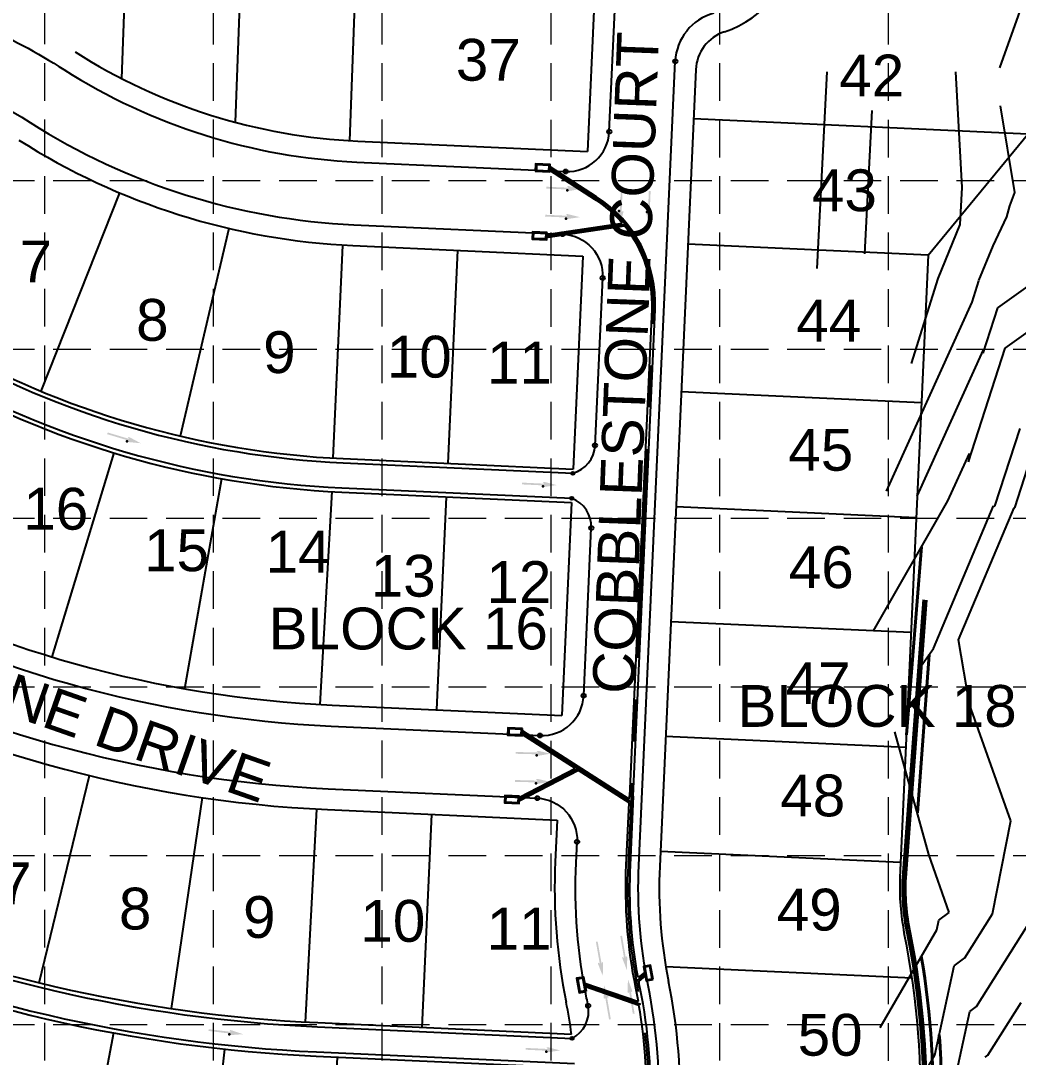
# Model space of a CAD drawing. Header units: feet. Extents: x 10084 to 13321, y 3329 to 8503.
# Drawn here: x 11287.7 to 11764.7, y 6465.4 to 6961.1 of the extents above; entities that cross this region are included whole.
import ezdxf
from ezdxf.enums import TextEntityAlignment as Align

# ---------------------------------------------------------------- set-up
doc = ezdxf.new("R2010")
doc.units = ezdxf.units.FT
doc.header["$LTSCALE"] = 40
doc.header["$MEASUREMENT"] = 0
for name, pattern in [('( Dashdot )', [1.001, 0.5, -0.25, 0.001, -0.25]), ('CENTERX2', [4, 2.5, -0.5, 0.5, -0.5]), ('DASHED', [0.75, 0.5, -0.25]), ('HIDDEN', [0.375, 0.25, -0.125])]:
    doc.linetypes.add(name, pattern=pattern)
for name, color, linetype in [('CONT-L', 55, 'Continuous'), ('CURB', 4, 'Continuous'), ('flow arrow', 4, 'Continuous'), ('GRID', 254, 'DASHED'), ('INLET', 4, 'Continuous'), ('Level 1', 7, 'Continuous'), ('LOT', 7, 'Continuous'), ('NAME', 6, 'Continuous'), ('ROW', 3, '( Dashdot )'), ('STORM', 2, 'Continuous'), ('storm CL', 7, 'CENTERX2')]:
    doc.layers.add(name, color=color, linetype=linetype)
doc.styles.get("Standard").update_dxf_attribs({"font": 'ARIAL.TTF'})

msp = doc.modelspace()

# ---------------------------------------------------------------- hatches: boundary and pattern name
at = {"layer": 'flow arrow', "linetype": 'Continuous', "lineweight": 30}
h = msp.add_hatch(color=7, dxfattribs=at)
edge = h.paths.add_edge_path()
edge.add_line((11549.11, 6881.9), (11549.63, 6881.27))
edge.add_line((11549.63, 6881.27), (11539.06, 6881.73))
edge.add_line((11539.06, 6881.73), (11539.02, 6880.88))
edge.add_line((11539.02, 6880.88), (11549.59, 6880.41))
edge.add_line((11549.59, 6880.41), (11549.03, 6879.94))
edge.add_line((11549.03, 6879.94), (11549.03, 6879.93))
edge.add_ellipse((11549.57, 6879.86), major_axis=(-0.559, 0.025), ratio=0.285714, start_angle=342.8173, end_angle=484.7269)
edge.add_line((11549.88, 6879.72), (11549.88, 6879.72))
edge.add_line((11549.88, 6879.72), (11555.65, 6880.6))
edge.add_line((11555.65, 6880.6), (11549.98, 6882.03))
edge.add_line((11549.98, 6882.03), (11549.98, 6882.03))
edge.add_ellipse((11549.65, 6881.92), major_axis=(-0.559, 0.025), ratio=0.285714, start_angle=234.1685, end_angle=374.4967)
edge.add_line((11549.11, 6881.9), (11549.11, 6881.9))
edge.add_line((11549.11, 6881.9), (11549.11, 6881.9))
h = msp.add_hatch(color=7, dxfattribs=at)
edge = h.paths.add_edge_path()
edge.add_line((11575.68, 6870.11), (11575.05, 6869.59))
edge.add_line((11575.05, 6869.59), (11575.52, 6880.16))
edge.add_line((11575.52, 6880.16), (11574.67, 6880.2))
edge.add_line((11574.67, 6880.2), (11574.19, 6869.63))
edge.add_line((11574.19, 6869.63), (11573.72, 6870.19))
edge.add_line((11573.72, 6870.19), (11573.72, 6870.19))
edge.add_ellipse((11573.64, 6869.66), major_axis=(0.025, 0.559), ratio=0.285714, start_angle=342.8173, end_angle=484.7269)
edge.add_line((11573.5, 6869.34), (11573.5, 6869.34))
edge.add_line((11573.5, 6869.34), (11574.38, 6863.57))
edge.add_line((11574.38, 6863.57), (11575.81, 6869.24))
edge.add_line((11575.81, 6869.24), (11575.81, 6869.23))
edge.add_ellipse((11575.7, 6869.57), major_axis=(0.025, 0.559), ratio=0.285714, start_angle=234.1685, end_angle=374.4967)
edge.add_line((11575.68, 6870.11), (11575.68, 6870.11))
edge.add_line((11575.68, 6870.11), (11575.68, 6870.11))
h = msp.add_hatch(color=7, dxfattribs=at)
edge = h.paths.add_edge_path()
edge.add_line((11589.09, 6869.56), (11588.46, 6869.04))
edge.add_line((11588.46, 6869.04), (11588.93, 6879.61))
edge.add_line((11588.93, 6879.61), (11588.07, 6879.65))
edge.add_line((11588.07, 6879.65), (11587.6, 6869.08))
edge.add_line((11587.6, 6869.08), (11587.13, 6869.64))
edge.add_line((11587.13, 6869.64), (11587.12, 6869.64))
edge.add_ellipse((11587.05, 6869.11), major_axis=(0.025, 0.559), ratio=0.285714, start_angle=342.8173, end_angle=484.7269)
edge.add_line((11586.91, 6868.79), (11586.91, 6868.79))
edge.add_line((11586.91, 6868.79), (11587.79, 6863.02))
edge.add_line((11587.79, 6863.02), (11589.22, 6868.69))
edge.add_line((11589.22, 6868.69), (11589.22, 6868.69))
edge.add_ellipse((11589.11, 6869.02), major_axis=(0.025, 0.559), ratio=0.285714, start_angle=234.1685, end_angle=374.4967)
edge.add_line((11589.09, 6869.56), (11589.09, 6869.56))
edge.add_line((11589.09, 6869.56), (11589.09, 6869.56))
h = msp.add_hatch(color=7, dxfattribs=at)
edge = h.paths.add_edge_path()
edge.add_line((11548.57, 6868.49), (11549.09, 6867.86))
edge.add_line((11549.09, 6867.86), (11538.52, 6868.33))
edge.add_line((11538.52, 6868.33), (11538.48, 6867.47))
edge.add_line((11538.48, 6867.47), (11549.05, 6867))
edge.add_line((11549.05, 6867), (11548.49, 6866.53))
edge.add_line((11548.49, 6866.53), (11548.49, 6866.53))
edge.add_ellipse((11549.03, 6866.45), major_axis=(-0.559, 0.025), ratio=0.285714, start_angle=342.8173, end_angle=484.7269)
edge.add_line((11549.34, 6866.31), (11549.34, 6866.31))
edge.add_line((11549.34, 6866.31), (11555.11, 6867.19))
edge.add_line((11555.11, 6867.19), (11549.44, 6868.62))
edge.add_line((11549.44, 6868.62), (11549.44, 6868.62))
edge.add_ellipse((11549.11, 6868.51), major_axis=(-0.559, 0.025), ratio=0.285714, start_angle=234.1685, end_angle=374.4967)
edge.add_line((11548.57, 6868.49), (11548.57, 6868.49))
edge.add_line((11548.57, 6868.49), (11548.57, 6868.49))
h = msp.add_hatch(color=7, dxfattribs=at)
edge = h.paths.add_edge_path()
edge.add_line((11339.05, 6761.92), (11339.4, 6761.18))
edge.add_line((11339.4, 6761.18), (11329.26, 6764.22))
edge.add_line((11329.26, 6764.22), (11329.02, 6763.39))
edge.add_line((11329.02, 6763.39), (11339.16, 6760.36))
edge.add_line((11339.16, 6760.36), (11338.5, 6760.03))
edge.add_line((11338.5, 6760.03), (11338.5, 6760.03))
edge.add_ellipse((11339, 6759.83), major_axis=(-0.536, 0.161), ratio=0.285714, start_angle=342.8173, end_angle=484.7269)
edge.add_line((11339.26, 6759.61), (11339.26, 6759.61))
edge.add_line((11339.26, 6759.61), (11345.08, 6759.06))
edge.add_line((11345.08, 6759.06), (11339.93, 6761.83))
edge.add_line((11339.93, 6761.83), (11339.93, 6761.83))
edge.add_ellipse((11339.58, 6761.8), major_axis=(-0.536, 0.161), ratio=0.285714, start_angle=234.1685, end_angle=374.4967)
edge.add_line((11339.05, 6761.92), (11339.05, 6761.92))
edge.add_line((11339.05, 6761.92), (11339.05, 6761.92))
h = msp.add_hatch(color=7, dxfattribs=at)
edge = h.paths.add_edge_path()
edge.add_line((11537.49, 6740.37), (11538.01, 6739.73))
edge.add_line((11538.01, 6739.73), (11527.44, 6740.23))
edge.add_line((11527.44, 6740.23), (11527.4, 6739.37))
edge.add_line((11527.4, 6739.37), (11537.97, 6738.88))
edge.add_line((11537.97, 6738.88), (11537.41, 6738.4))
edge.add_line((11537.41, 6738.4), (11537.41, 6738.4))
edge.add_ellipse((11537.95, 6738.33), major_axis=(-0.559, 0.026), ratio=0.285714, start_angle=342.8173, end_angle=484.7269)
edge.add_line((11538.26, 6738.18), (11538.26, 6738.18))
edge.add_line((11538.26, 6738.18), (11544.04, 6739.05))
edge.add_line((11544.04, 6739.05), (11538.37, 6740.49))
edge.add_line((11538.37, 6740.49), (11538.37, 6740.5))
edge.add_ellipse((11538.04, 6740.38), major_axis=(-0.559, 0.026), ratio=0.285714, start_angle=234.1685, end_angle=374.4967)
edge.add_line((11537.49, 6740.37), (11537.49, 6740.37))
edge.add_line((11537.49, 6740.37), (11537.49, 6740.37))
h = msp.add_hatch(color=7, dxfattribs=at)
edge = h.paths.add_edge_path()
edge.add_line((11534.46, 6611.77), (11534.99, 6611.15))
edge.add_line((11534.99, 6611.15), (11524.41, 6611.41))
edge.add_line((11524.41, 6611.41), (11524.39, 6610.55))
edge.add_line((11524.39, 6610.55), (11534.97, 6610.29))
edge.add_line((11534.97, 6610.29), (11534.42, 6609.8))
edge.add_line((11534.42, 6609.8), (11534.42, 6609.8))
edge.add_ellipse((11534.96, 6609.74), major_axis=(-0.56, 0.014), ratio=0.285714, start_angle=342.8173, end_angle=484.7269)
edge.add_line((11535.27, 6609.6), (11535.27, 6609.6))
edge.add_line((11535.27, 6609.6), (11541.03, 6610.59))
edge.add_line((11541.03, 6610.59), (11535.33, 6611.92))
edge.add_line((11535.33, 6611.92), (11535.33, 6611.92))
edge.add_ellipse((11535, 6611.79), major_axis=(-0.56, 0.014), ratio=0.285714, start_angle=234.1685, end_angle=374.4967)
edge.add_line((11534.46, 6611.77), (11534.46, 6611.77))
edge.add_line((11534.46, 6611.77), (11534.46, 6611.77))
h = msp.add_hatch(color=7, dxfattribs=at)
edge = h.paths.add_edge_path()
edge.add_line((11534.18, 6598.35), (11534.71, 6597.73))
edge.add_line((11534.71, 6597.73), (11524.13, 6597.99))
edge.add_line((11524.13, 6597.99), (11524.11, 6597.13))
edge.add_line((11524.11, 6597.13), (11534.69, 6596.87))
edge.add_line((11534.69, 6596.87), (11534.14, 6596.39))
edge.add_line((11534.14, 6596.39), (11534.14, 6596.38))
edge.add_ellipse((11534.67, 6596.32), major_axis=(-0.56, 0.014), ratio=0.285714, start_angle=342.8173, end_angle=484.7269)
edge.add_line((11534.99, 6596.18), (11534.99, 6596.18))
edge.add_line((11534.99, 6596.18), (11540.74, 6597.18))
edge.add_line((11540.74, 6597.18), (11535.05, 6598.5))
edge.add_line((11535.05, 6598.5), (11535.05, 6598.5))
edge.add_ellipse((11534.72, 6598.38), major_axis=(-0.56, 0.014), ratio=0.285714, start_angle=234.1685, end_angle=374.4967)
edge.add_line((11534.18, 6598.35), (11534.18, 6598.35))
edge.add_line((11534.18, 6598.35), (11534.18, 6598.35))
at = {"layer": 'flow arrow'}
h = msp.add_hatch(color=7, dxfattribs=at)
edge = h.paths.add_edge_path()
edge.add_line((11565.84, 6510.97), (11565.44, 6510.35))
edge.add_line((11565.44, 6510.35), (11563.59, 6520.77))
edge.add_line((11563.59, 6520.77), (11562.75, 6520.62))
edge.add_line((11562.75, 6520.62), (11564.59, 6510.2))
edge.add_line((11564.59, 6510.2), (11563.9, 6510.63))
edge.add_line((11563.9, 6510.63), (11563.9, 6510.64))
edge.add_ellipse((11563.95, 6510.09), major_axis=(-0.098, 0.551), ratio=0.285714, start_angle=345.5033, end_angle=485.8315)
edge.add_line((11563.88, 6509.75), (11563.88, 6509.75))
edge.add_line((11563.88, 6509.75), (11566.04, 6504.31))
edge.add_line((11566.04, 6504.31), (11566.16, 6510.16))
edge.add_line((11566.16, 6510.16), (11566.16, 6510.16))
edge.add_ellipse((11565.98, 6510.45), major_axis=(-0.098, 0.551), ratio=0.285714, start_angle=235.2731, end_angle=377.1827)
edge.add_line((11565.84, 6510.97), (11565.84, 6510.97))
edge.add_line((11565.84, 6510.97), (11565.84, 6510.97))
edge.add_line((11565.84, 6510.97), (11565.84, 6510.97))
h = msp.add_hatch(color=7, dxfattribs=at)
edge = h.paths.add_edge_path()
edge.add_line((11577.42, 6513.73), (11577.02, 6513.12))
edge.add_line((11577.02, 6513.12), (11575.26, 6523.55))
edge.add_line((11575.26, 6523.55), (11574.41, 6523.41))
edge.add_line((11574.41, 6523.41), (11576.17, 6512.97))
edge.add_line((11576.17, 6512.97), (11575.48, 6513.41))
edge.add_line((11575.48, 6513.41), (11575.48, 6513.42))
edge.add_ellipse((11575.53, 6512.88), major_axis=(-0.093, 0.552), ratio=0.285714, start_angle=345.5033, end_angle=485.8315)
edge.add_line((11575.46, 6512.53), (11575.46, 6512.53))
edge.add_line((11575.46, 6512.53), (11577.58, 6507.08))
edge.add_line((11577.58, 6507.08), (11577.74, 6512.92))
edge.add_line((11577.74, 6512.92), (11577.74, 6512.92))
edge.add_ellipse((11577.56, 6513.21), major_axis=(-0.093, 0.552), ratio=0.285714, start_angle=235.2731, end_angle=377.1827)
edge.add_line((11577.42, 6513.73), (11577.42, 6513.73))
edge.add_line((11577.42, 6513.73), (11577.42, 6513.73))
edge.add_line((11577.42, 6513.73), (11577.42, 6513.73))
h = msp.add_hatch(color=7, dxfattribs=at)
edge = h.paths.add_edge_path()
edge.add_line((11568.66, 6493.59), (11568.08, 6494.04))
edge.add_line((11568.08, 6494.04), (11569.89, 6483.61))
edge.add_line((11569.89, 6483.61), (11569.04, 6483.46))
edge.add_line((11569.04, 6483.46), (11567.23, 6493.89))
edge.add_line((11567.23, 6493.89), (11566.72, 6493.24))
edge.add_line((11566.72, 6493.24), (11566.72, 6493.24))
edge.add_ellipse((11566.59, 6493.77), major_axis=(0.096, -0.552), ratio=0.285714, start_angle=-125.8315, end_angle=14.4967, ccw=False)
edge.add_line((11566.41, 6494.07), (11566.41, 6494.07))
edge.add_line((11566.41, 6494.07), (11566.59, 6499.92))
edge.add_line((11566.59, 6499.92), (11568.69, 6494.46))
edge.add_line((11568.69, 6494.46), (11568.69, 6494.46))
edge.add_ellipse((11568.62, 6494.13), major_axis=(0.096, -0.552), ratio=0.285714, start_angle=-17.1827, end_angle=124.7269, ccw=False)
edge.add_line((11568.66, 6493.59), (11568.66, 6493.59))
edge.add_line((11568.66, 6493.59), (11568.66, 6493.59))
edge.add_line((11568.66, 6493.59), (11568.66, 6493.59))
h = msp.add_hatch(color=7, dxfattribs=at)
edge = h.paths.add_edge_path()
edge.add_line((11580.11, 6496.33), (11579.52, 6496.78))
edge.add_line((11579.52, 6496.78), (11581.25, 6486.34))
edge.add_line((11581.25, 6486.34), (11580.4, 6486.2))
edge.add_line((11580.4, 6486.2), (11578.68, 6496.64))
edge.add_line((11578.68, 6496.64), (11578.17, 6496))
edge.add_line((11578.17, 6496), (11578.16, 6496))
edge.add_ellipse((11578.04, 6496.53), major_axis=(0.091, -0.552), ratio=0.285714, start_angle=-125.8315, end_angle=14.4967, ccw=False)
edge.add_line((11577.86, 6496.83), (11577.86, 6496.83))
edge.add_line((11577.86, 6496.83), (11578.09, 6502.68))
edge.add_line((11578.09, 6502.68), (11580.14, 6497.2))
edge.add_line((11580.14, 6497.2), (11580.14, 6497.2))
edge.add_ellipse((11580.06, 6496.87), major_axis=(0.091, -0.552), ratio=0.285714, start_angle=-17.1827, end_angle=124.7269, ccw=False)
edge.add_line((11580.1, 6496.33), (11580.11, 6496.33))
edge.add_line((11580.11, 6496.33), (11580.11, 6496.33))
edge.add_line((11580.11, 6496.33), (11580.11, 6496.33))
at = {"layer": 'flow arrow', "linetype": 'Continuous', "lineweight": 30}
h = msp.add_hatch(color=7, dxfattribs=at)
edge = h.paths.add_edge_path()
edge.add_line((11387.61, 6478.25), (11388.08, 6477.58))
edge.add_line((11388.08, 6477.58), (11377.58, 6478.84))
edge.add_line((11377.58, 6478.84), (11377.48, 6477.99))
edge.add_line((11377.48, 6477.99), (11387.98, 6476.73))
edge.add_line((11387.98, 6476.73), (11387.39, 6476.3))
edge.add_line((11387.39, 6476.3), (11387.39, 6476.3))
edge.add_ellipse((11387.91, 6476.18), major_axis=(-0.556, 0.067), ratio=0.285714, start_angle=342.8173, end_angle=484.7269)
edge.add_line((11388.22, 6476.02), (11388.21, 6476.02))
edge.add_line((11388.21, 6476.02), (11394.04, 6476.46))
edge.add_line((11394.04, 6476.46), (11388.49, 6478.32))
edge.add_line((11388.49, 6478.32), (11388.5, 6478.32))
edge.add_ellipse((11388.16, 6478.23), major_axis=(-0.556, 0.067), ratio=0.285714, start_angle=234.1685, end_angle=374.4967)
edge.add_line((11387.61, 6478.25), (11387.61, 6478.25))
edge.add_line((11387.61, 6478.25), (11387.61, 6478.25))
h = msp.add_hatch(color=7, dxfattribs=at)
edge = h.paths.add_edge_path()
edge.add_line((11539.18, 6470.02), (11539.7, 6469.38))
edge.add_line((11539.7, 6469.38), (11529.13, 6469.88))
edge.add_line((11529.13, 6469.88), (11529.09, 6469.02))
edge.add_line((11529.09, 6469.02), (11539.66, 6468.52))
edge.add_line((11539.66, 6468.52), (11539.1, 6468.05))
edge.add_line((11539.1, 6468.05), (11539.1, 6468.05))
edge.add_ellipse((11539.63, 6467.98), major_axis=(-0.559, 0.027), ratio=0.285714, start_angle=342.8173, end_angle=484.7269)
edge.add_line((11539.94, 6467.83), (11539.94, 6467.83))
edge.add_line((11539.94, 6467.83), (11545.72, 6468.69))
edge.add_line((11545.72, 6468.69), (11540.05, 6470.14))
edge.add_line((11540.05, 6470.14), (11540.06, 6470.14))
edge.add_ellipse((11539.72, 6470.03), major_axis=(-0.559, 0.027), ratio=0.285714, start_angle=234.1685, end_angle=374.4967)
edge.add_line((11539.18, 6470.02), (11539.18, 6470.02))
edge.add_line((11539.18, 6470.02), (11539.18, 6470.02))

# ---------------------------------------------------------------- linework, layer by layer
at = {"layer": 'CONT-L', "color": 5, "extrusion": (0.94203, -0.335528, 0), "elevation": 8746.38}
msp.add_lwpolyline([(10480.76, 563), (10534.08, 563)], dxfattribs=at)
at = {"layer": 'CONT-L', "color": 5, "extrusion": (0.998711, -0.050749, 0)}
for points, elevation in [([(7425.9, 567), (7520.1, 567)], 11306.3), ([(7434.1, 566), (7502.82, 566)], 11328.7)]:
    msp.add_lwpolyline(points, dxfattribs=dict(at, elevation=elevation))
at = {"layer": 'CONT-L', "color": 5, "extrusion": (0.998548, 0.053875, 0), "elevation": 12091.54}
msp.add_lwpolyline([(6239.05, 564), (6294.47, 564)], dxfattribs=at)
at = {"layer": 'CONT-L', "color": 5, "extrusion": (0.986369, 0.164547, 0), "elevation": 12734.74}
msp.add_lwpolyline([(4849.69, 563), (4891.66, 563)], dxfattribs=at)
at = {"layer": 'CONT-L', "color": 5}
for points, elevation in [([(11736.95, 6863.71), (11737.85, 6881.42)], 564), ([(11760.76, 6872.56), (11763.15, 6879.05)], 563), ([(11759.24, 6867.27), (11760.76, 6872.56)], 563), ([(11754.91, 6823.79), (11772.73, 6836.53)], 562), ([(11701.68, 6736.09), (11742.69, 6826.49)], 563), ([(11747.92, 6802.18), (11754.91, 6823.79)], 562), ([(11740.89, 6750.23), (11758.46, 6804.58)], 561), ([(11748.1, 6803.77), (11747.92, 6802.18)], 562), ([(11753.56, 6729.02), (11765.58, 6766.17)], 559), ([(11741.34, 6754.23), (11740.89, 6750.23)], 561), ([(11762.73, 6728.12), (11763.04, 6728.11)], 558), ([(11752.48, 6534), (11761.2, 6578.51)], 558), ([(11731.61, 6534.69), (11722.03, 6562.45)], 559), ([(11725.71, 6526.41), (11726.71, 6530.98)], 559), ([(11698.69, 6479.65), (11725.71, 6526.41)], 559), ([(11724.85, 6466.47), (11734.12, 6509.12)], 558)]:
    msp.add_lwpolyline(points, dxfattribs=dict(at, elevation=elevation))
at = {"layer": 'CONT-L', "color": 5, "extrusion": (0.903829, -0.427893, 0), "elevation": 7689.89}
msp.add_lwpolyline([(11223.23, 563), (11238.53, 563)], dxfattribs=at)
at = {"layer": 'CONT-L', "color": 5, "extrusion": (0.926319, -0.376741, 0)}
for points, elevation in [([(10751.82, 564), (10779.77, 564)], 8286.31), ([(10758.24, 563), (10776.19, 563)], 8304.77)]:
    msp.add_lwpolyline(points, dxfattribs=dict(at, elevation=elevation))
at = {"layer": 'CONT-L', "color": 5, "extrusion": (0.954147, -0.299339, 0)}
for points, elevation in [([(9991.84, 564), (10034.46, 564)], 9141.9), ([(10028.52, 563), (10039.33, 563)], 9160.82)]:
    msp.add_lwpolyline(points, dxfattribs=dict(at, elevation=elevation))
at = {"layer": 'CONT-L', "color": 5, "extrusion": (-0.5816, 0.813475, 0), "elevation": -1303.37}
msp.add_lwpolyline([(-13522.76, 561), (-13577.88, 561)], dxfattribs=at)
at = {"layer": 'CONT-L', "color": 5, "extrusion": (0.910663, -0.413149, 0)}
for points, elevation in [([(10972.84, 562), (11049.66, 562)], 7887.59), ([(10976.84, 561), (11001.76, 561)], 7901.91)]:
    msp.add_lwpolyline(points, dxfattribs=dict(at, elevation=elevation))
at = {"layer": 'CONT-L', "color": 5, "extrusion": (0.95149, -0.30768, 0), "elevation": 9122.31}
msp.add_lwpolyline([(10020.98, 558), (10040.78, 558)], dxfattribs=at)
at = {"layer": 'CONT-L', "color": 5, "extrusion": (0.868851, -0.495074, 0), "elevation": 6859.92}
msp.add_lwpolyline([(11584.77, 561), (11656.44, 561)], dxfattribs=at)
at = {"layer": 'CONT-L', "color": 5, "extrusion": (0.921373, -0.38868, 0)}
for points, elevation in [([(10694.18, 559), (10768.1, 559)], 8213.41), ([(10702.51, 558), (10771.05, 558)], 8222.77)]:
    msp.add_lwpolyline(points, dxfattribs=dict(at, elevation=elevation))
at = {"layer": 'CONT-L', "color": 5, "extrusion": (-0.045969, -0.998943, 0), "elevation": -7262.21}
msp.add_lwpolyline([(11431.2, 559), (11431.81, 559)], dxfattribs=at)
at = {"layer": 'CONT-L', "color": 5, "extrusion": (0.985832, 0.167737, 0), "elevation": 12687.77}
msp.add_lwpolyline([(4570.68, 558), (4601.98, 558)], dxfattribs=at)
at = {"layer": 'CONT-L', "color": 5, "extrusion": (0.817025, -0.576602, 0), "elevation": 5738.28}
msp.add_lwpolyline([(12189.43, 559), (12202.37, 559)], dxfattribs=at)
at = {"layer": 'CONT-L', "color": 5, "extrusion": (0.941755, 0.336298, 0), "elevation": 13288.52}
msp.add_lwpolyline([(2240.07, 558), (2299.13, 558)], dxfattribs=at)
at = {"layer": 'CONT-L', "color": 5, "extrusion": (0.963178, 0.268864, 0), "elevation": 13054.81}
msp.add_lwpolyline([(3169.17, 559), (3230.01, 559)], dxfattribs=at)
at = {"layer": 'CONT-L', "color": 5, "extrusion": (-0.60368, 0.797227, 0)}
for points, elevation in [([(-13291.47, 559), (-13297.62, 559)], -1872.51), ([(-13269.62, 556), (-13271.21, 556)], -1938.22)]:
    msp.add_lwpolyline(points, dxfattribs=dict(at, elevation=elevation))
at = {"layer": 'CONT-L', "color": 5, "extrusion": (0.845987, -0.533203, 0)}
for points, elevation in [([(11769.32, 558), (11794.14, 558)], 6458.5), ([(11752.52, 557), (11803.47, 557)], 6475.58), ([(11735.72, 556), (11765.64, 556)], 6492.66)]:
    msp.add_lwpolyline(points, dxfattribs=dict(at, elevation=elevation))
at = {"layer": 'CONT-L', "color": 5, "extrusion": (0.60368, -0.797227, 0)}
for points, elevation in [([(13284.18, 558), (13290.61, 558)], 1894.41), ([(13276.9, 557), (13280.91, 557)], 1916.32)]:
    msp.add_lwpolyline(points, dxfattribs=dict(at, elevation=elevation))
at = {"layer": 'CONT-L', "color": 5, "extrusion": (0.977166, -0.212477, 0), "elevation": 10095.04}
msp.add_lwpolyline([(8792.77, 557), (8833.94, 557)], dxfattribs=at)
at = {"layer": 'CONT-L', "color": 5, "extrusion": (0.865768, -0.500445, 0), "elevation": 6914.89}
msp.add_lwpolyline([(11442.73, 558), (11466.11, 558)], dxfattribs=at)
at = {"layer": 'CURB', "color": 7}
for p, q in [((11569.16, 6908.08), (11572.41, 6979.89)), ((11583.27, 6557.08), (11600.71, 6941.71)), ((11448.37, 6893.54), (11548.27, 6889.01)), ((11447.01, 6863.57), (11546.91, 6859.04)), ((11562.35, 6758.02), (11565.99, 6838.15)), ((11441.85, 6749.69), (11551.74, 6744.7)), ((11441.31, 6737.7), (11551.19, 6732.72)), ((11556.92, 6638.36), (11560.56, 6718.49)), ((11436.14, 6623.82), (11536.04, 6619.29)), ((11434.78, 6593.85), (11534.68, 6589.32)), ((11553.3, 6558.44), (11553.75, 6568.43)), ((11429.62, 6479.97), (11551.33, 6474.44)), ((11429.07, 6467.98), (11552.49, 6462.38))]:
    msp.add_line(p, q, dxfattribs=at)
for centre, radius in [((11600.71, 6941.71), 1), ((11569.16, 6908.08), 1), ((11548.27, 6889.01), 1), ((11546.91, 6859.04), 1), ((11565.99, 6838.15), 1), ((11562.35, 6758.02), 1), ((11551.74, 6744.7), 0.75), ((11551.19, 6732.72), 0.75), ((11560.56, 6718.49), 1), ((11556.92, 6638.36), 1), ((11536.04, 6619.29), 1), ((11534.68, 6589.32), 1), ((11553.75, 6568.43), 1), ((11559.04, 6490.04), 1), ((11551.33, 6474.44), 0.75)]:
    msp.add_circle(centre, radius, dxfattribs=at)
at = {"layer": 'CURB', "color": 7, "extrusion": (0, 0, -1)}
for centre, radius, start, end in [((-11139.22, 6672.01), 315, 105.9401, 122.4641), ((-11139.22, 6672.01), 285, 92.1249, 122.4641), ((-11546.01, 6839.06), 20, 92.5969, 182.5969), ((-11533.77, 6569.34), 20, 92.5969, 182.5969), ((-11818.03, 6546.44), 265, 348.527, 2.5969), ((-11818.03, 6546.44), 235, 348.527, 2.5969)]:
    msp.add_arc(centre, radius, start, end, dxfattribs=at)
at = {"layer": 'CURB', "color": 7}
for centre, radius, start, end in [((11625.69, 6940.6), 25, 105.3233, 177.445), ((11461.29, 7178.25), 285, 237.5359, 267.4031), ((11461.29, 7178.25), 315, 237.5359, 267.4031), ((11549.18, 6908.99), 20, 267.4031, 357.4031), ((11461.29, 7178.25), 429, 240.1024, 267.4031), ((11461.29, 7178.25), 441, 240.1024, 267.4031), ((11547.87, 6758.68), 14.5, 285.4831, 357.4031), ((11546.07, 6719.15), 14.5, 357.4031, 69.3232), ((11461.29, 7178.25), 555, 241.2165, 267.4031), ((11461.29, 7178.25), 585, 241.21646, 267.40313), ((11536.94, 6639.27), 20, 267.4031, 357.4031), ((11461.29, 7178.25), 699, 246.47556, 267.40314), ((11461.29, 7178.25), 711, 246.47556, 267.40314), ((11328.02, 6446.98), 265, 357.4031, 11.473), ((11544.78, 6487.38), 14.5, 296.8549, 10.557), ((11328.02, 6446.98), 235, 10.557, 11.473)]:
    msp.add_arc(centre, radius, start, end, dxfattribs=at)
at = {"layer": 'flow arrow', "color": 7, "linetype": 'Continuous', "lineweight": 30}
for p in [(11549.03, 6879.94), (11548.49, 6866.53), (11573.72, 6870.19), (11587.13, 6869.64), (11338.5, 6760.03), (11537.41, 6738.4), (11534.42, 6609.8), (11534.14, 6596.39), (11387.39, 6476.3), (11539.1, 6468.05)]:
    msp.add_point(p, dxfattribs=at)
at = {"layer": 'GRID', "color": 252, "linetype": 'HIDDEN', "lineweight": 0, "ltscale": 1.8}
for p, q in [((11299.17, 3736.84), (11299.17, 8418.16)), ((11379.88, 3736.83), (11379.88, 8418.16)), ((11460.59, 3736.82), (11460.59, 8418.16)), ((11541.3, 3736.8), (11541.3, 8418.16)), ((11622.01, 3736.79), (11622.01, 8418.16)), ((11702.72, 3736.78), (11702.72, 8418.16)), ((10169.24, 6884.68), (13236.21, 6884.68)), ((10169.24, 6803.97), (13236.21, 6803.97)), ((10169.24, 6723.26), (13236.21, 6723.26)), ((10169.24, 6642.55), (13236.21, 6642.55)), ((10169.24, 6561.84), (13236.21, 6561.84)), ((10169.24, 6481.13), (13236.21, 6481.13))]:
    msp.add_line(p, q, dxfattribs=at)
at = {"layer": 'INLET', "color": 5, "flags": 128}
for points in [[(11533.76, 6889.17), (11540.75, 6888.85), (11540.91, 6892.35), (11533.92, 6892.66)], [(11534.28, 6889.64), (11540.28, 6889.37), (11540.39, 6891.87), (11534.4, 6892.14)], [(11539.44, 6859.88), (11532.45, 6860.2), (11532.29, 6856.7), (11539.28, 6856.38)], [(11538.92, 6859.4), (11532.92, 6859.68), (11532.81, 6857.18), (11538.81, 6856.91)], [(11527.68, 6622.67), (11520.69, 6622.99), (11520.53, 6619.49), (11527.52, 6619.17)], [(11527.16, 6622.19), (11521.17, 6622.46), (11521.05, 6619.97), (11527.05, 6619.69)], [(11526.21, 6590.2), (11519.22, 6590.52), (11519.06, 6587.02), (11526.05, 6586.71)], [(11525.69, 6589.73), (11519.69, 6590), (11519.58, 6587.5), (11525.57, 6587.23)], [(11590.2, 6502.58), (11588.94, 6509.46), (11585.5, 6508.83), (11586.76, 6501.95)], [(11589.62, 6502.98), (11588.54, 6508.88), (11586.08, 6508.43), (11587.16, 6502.53)], [(11558.19, 6496.89), (11556.96, 6503.78), (11553.52, 6503.17), (11554.74, 6496.28)], [(11557.61, 6497.3), (11556.56, 6503.2), (11554.1, 6502.77), (11555.14, 6496.86)]]:
    msp.add_lwpolyline(points, close=True, dxfattribs=at)
at = {"layer": 'Level 1', "color": 5, "linetype": 'Continuous', "lineweight": 40}
for p, q in [((11711.23, 6619.65), (11718.51, 6709.54)), ((11722.11, 6657.94), (11716.47, 6582.37))]:
    msp.add_line(p, q, dxfattribs=at)
at = {"layer": 'Level 1', "color": 5, "linetype": 'Continuous', "lineweight": 70, "flags": 128}
msp.add_lwpolyline([(11720.06, 6684.2), (11710.14, 6551.33, 0.061469), (11712.18, 6524.95, -0.061469), (11719.61, 6429.22), (11711.31, 6290.24)], format="xyb", dxfattribs=at)
at = {"layer": 'Level 1', "color": 5, "linetype": 'Continuous', "lineweight": 40, "flags": 128}
for points in [[(11718.36, 6513.68, -0.053694), (11723.61, 6429.04), (11723.61, 6428.98), (11720.99, 6385.18)], [(11726.95, 6476.14, -0.029581), (11727.61, 6428.86), (11727.61, 6428.83), (11727.6, 6428.77), (11727.6, 6428.74), (11724.2, 6371.83)]]:
    msp.add_lwpolyline(points, format="xyb", dxfattribs=at)
at = {"layer": 'LOT', "color": 7}
for p, q in [((11396.78, 7090.35), (11390.19, 6912.6)), ((11451.75, 7088.53), (11444.9, 6903.74)), ((11341.22, 7076.35), (11335.92, 6933.48)), ((11769.31, 6906.94), (11609.47, 6914.19)), ((11721.64, 6849.04), (11769.31, 6906.94)), ((11334.86, 6878.85), (11297.39, 6783.95)), ((11387.15, 6861.82), (11363.89, 6762.5)), ((11441.57, 6853.81), (11436.95, 6751.94)), ((11496.51, 6851.32), (11491.89, 6749.42)), ((11721.64, 6849.04), (11606.76, 6854.25)), ((11721.64, 6849.04), (11708.14, 6551.42)), ((11718.43, 6778.37), (11603.55, 6783.58)), ((11332.29, 6754.44), (11302.59, 6656.86)), ((11383.79, 6742.08), (11365.95, 6641.65)), ((11436.41, 6735.95), (11430.68, 6634.11)), ((11491.16, 6733.44), (11486.54, 6631.54)), ((11715.94, 6723.43), (11601.06, 6728.64)), ((11713.45, 6668.48), (11598.57, 6673.69)), ((11710.96, 6613.54), (11596.08, 6618.75)), ((11296.51, 6501), (11320.62, 6600.11)), ((11359.75, 6488.68), (11374.61, 6589.59)), ((11423.86, 6482.25), (11429.33, 6584.11)), ((11479.66, 6479.7), (11484.28, 6581.59)), ((11708.47, 6558.6), (11593.58, 6563.81)), ((11713.93, 6503.29), (11596.23, 6508.63)), ((11332, 6477.07), (11313.5, 6376.76)), ((11385.15, 6469.32), (11374.26, 6367.91)), ((11438.97, 6465.53), (11434.35, 6363.63))]:
    msp.add_line(p, q, dxfattribs=at)
for centre, radius, start, end in [((11818.03, 6546.44), 110, 177.4031, 191.473), ((11328.02, 6446.98), 390, 357.4031, 11.473)]:
    msp.add_arc(centre, radius, start, end, dxfattribs=at)
at = {"layer": 'ROW', "color": 7, "linetype": 'Continuous'}
for p, q in [((11562.38, 6979.37), (11558.71, 6898.55)), ((11610.54, 6937.75), (11593.26, 6556.63)), ((11448.83, 6903.53), (11558.71, 6898.55)), ((11446.56, 6853.58), (11556.45, 6848.6)), ((11556.45, 6848.6), (11551.83, 6746.7)), ((11441.94, 6751.69), (11551.83, 6746.7)), ((11441.21, 6735.7), (11551.1, 6730.72)), ((11551.1, 6730.72), (11546.48, 6628.82)), ((11436.59, 6633.81), (11546.48, 6628.82)), ((11434.33, 6583.86), (11544.22, 6578.87)), ((11544.22, 6578.87), (11543.31, 6558.9)), ((11429.71, 6481.96), (11551.08, 6476.46)), ((11428.98, 6465.98), (11552.62, 6460.37))]:
    msp.add_line(p, q, dxfattribs=at)
for centre, radius, start, end in [((11608.51, 7003.29), 50, 288.328, 199.1899), ((11630.52, 6936.84), 20, 108.328, 177.4031), ((11461.29, 7178.25), 275, 237.5359, 267.4031), ((11461.29, 7178.25), 325, 237.5359, 267.4031), ((11461.29, 7178.25), 427, 240.1024, 267.4031), ((11461.29, 7178.25), 443, 240.1024, 267.4031), ((11461.29, 7178.25), 545, 241.2165, 267.4031), ((11461.29, 7178.25), 595, 241.21646, 267.40313), ((11818.03, 6546.44), 275, 177.4031, 191.473), ((11818.03, 6546.44), 225, 177.4031, 191.473), ((11461.29, 7178.25), 697, 246.47556, 267.40314), ((11461.29, 7178.25), 713, 246.47556, 267.40314), ((11328.02, 6446.98), 275, 357.4031, 11.473), ((11328.02, 6446.98), 225, 7.5277, 11.473)]:
    msp.add_arc(centre, radius, start, end, dxfattribs=at)
at = {"layer": 'STORM', "color": 5}
for p, q in [((11563.11, 6876.95), (11540.86, 6891.17)), ((11562.31, 6875.68), (11540.78, 6889.44)), ((11538.83, 6857.39), (11576.46, 6863.02)), ((11538.9, 6858.92), (11575.33, 6864.37)), ((11579.02, 6590.38), (11589.58, 6823.08)), ((11580.52, 6590.31), (11591.07, 6823.01)), ((11552.99, 6603.5), (11527.55, 6619.77)), ((11578.7, 6588.84), (11527.63, 6621.5)), ((11552.99, 6603.5), (11526.18, 6589.61)), ((11554.44, 6602.57), (11526.1, 6587.88)), ((11578.62, 6587.11), (11554.44, 6602.57)), ((11578.7, 6588.84), (11578.77, 6590.39)), ((11580.77, 6590.3), (11578.77, 6590.39)), ((11577.27, 6557.35), (11578.62, 6587.11)), ((11586.03, 6505.96), (11582.92, 6503.49)), ((11586.33, 6504.29), (11583.23, 6501.82)), ((11557.47, 6500.91), (11583.07, 6492.02)), ((11557.77, 6499.22), (11583.36, 6490.33))]:
    msp.add_line(p, q, dxfattribs=at)
at = {"layer": 'STORM', "color": 5, "flags": 128}
for points in [[(11582.92, 6503.49, -0.056562), (11579.27, 6557.26), (11579.27, 6557.26), (11580.77, 6590.3)], [(11593.25, 6339.59, -0.139374), (11585.84, 6371), (11585.84, 6371), (11588.75, 6435.16), (11588.75, 6435.16, 0.061469), (11583.8, 6498.9), (11583.8, 6498.9, -0.003113), (11583.23, 6501.82)], [(11590.91, 6339.7, -0.134241), (11583.84, 6371.09), (11583.84, 6371.09), (11586.75, 6435.25), (11586.75, 6435.25, 0.053424), (11583.36, 6490.33)]]:
    msp.add_lwpolyline(points, format="xyb", dxfattribs=at)
at = {"layer": 'STORM', "color": 5}
for centre, radius, start, end in [((11530.39, 6825.76), 59.25, 40.6613, 57.4045), ((11530.39, 6825.76), 60.75, 357.4031, 57.4045), ((11530.39, 6825.76), 59.25, 357.4031, 38.9637), ((11328.02, 6446.98), 259, 10.0146, 11.473)]:
    msp.add_arc(centre, radius, start, end, dxfattribs=at)
at = {"layer": 'STORM', "color": 5, "extrusion": (0, 0, -1)}
msp.add_arc((-11818.03, 6546.44), 241, 348.527, 2.5969, dxfattribs=at)
at = {"layer": 'storm CL', "color": 5}
for p, q in [((11538.86, 6858.15), (11576.77, 6863.83)), ((11579.64, 6587.35), (11527.1, 6620.94)), ((11554.48, 6603.43), (11525.63, 6588.48)), ((11586.62, 6505.48), (11582.19, 6501.95)), ((11557.08, 6500.25), (11584.3, 6490.8))]:
    msp.add_line(p, q, dxfattribs=at)
at = {"layer": 'storm CL', "color": 5, "flags": 128}
msp.add_lwpolyline([(11592.65, 6338.62, -0.141749), (11584.84, 6371.04), (11584.84, 6371.04), (11587.75, 6435.2), (11587.75, 6435.2, 0.061469), (11582.82, 6498.7), (11582.82, 6498.7, -0.061469), (11578.27, 6557.31), (11578.27, 6557.31), (11590.33, 6823.05), (11590.33, 6823.05, 0.267955), (11562.71, 6876.31), (11562.71, 6876.31), (11540.33, 6890.62)], format="xyb", dxfattribs=at)

# ---------------------------------------------------------------- texts
at = {"layer": 'NAME', "color": 7}
for s, rotation, p in [('COBBLESTONE COURT', 87.8411, (11571.04, 6639.24)), ('SOUTHERN PINE DRIVE', 340.6349, (11101.03, 6703.36))]:
    msp.add_text(s, height=20, rotation=rotation, dxfattribs=at).set_placement(p, align=Align.MIDDLE_LEFT)
for s, p in [('37', (11495.77, 6942.44)), ('42', (11679.12, 6934.91)), ('43', (11666.06, 6880.03)), ('7', (11287.15, 6845.99)), ('8', (11342.88, 6818.06)), ('44', (11658.55, 6817.68)), ('9', (11403.63, 6802.62)), ('10', (11462.73, 6800.46)), ('11', (11510.67, 6797.62)), ('45', (11654.75, 6755.91)), ('16', (11288.94, 6727.74)), ('15', (11346.68, 6707.87)), ('14', (11404.79, 6707.21)), ('46', (11654.98, 6699.79)), ('13', (11455.07, 6695.68)), ('12', (11510.41, 6692.68)), ('BLOCK 16', (11406.24, 6670.46)), ('47', (11653.48, 6644.29)), ('BLOCK 18', (11630.44, 6633.43)), ('48', (11650.91, 6590.62)), ('7', (11277.3, 6548.62)), ('8', (11334.66, 6536.52)), ('49', (11649.22, 6536.02)), ('9', (11394.01, 6532.49)), ('10', (11450.12, 6530.64)), ('11', (11510.53, 6526.9)), ('50', (11659.23, 6476.16))]:
    msp.add_text(s, height=20, dxfattribs=at).set_placement(p, align=Align.MIDDLE_LEFT)

doc.saveas('drawing.dxf')
